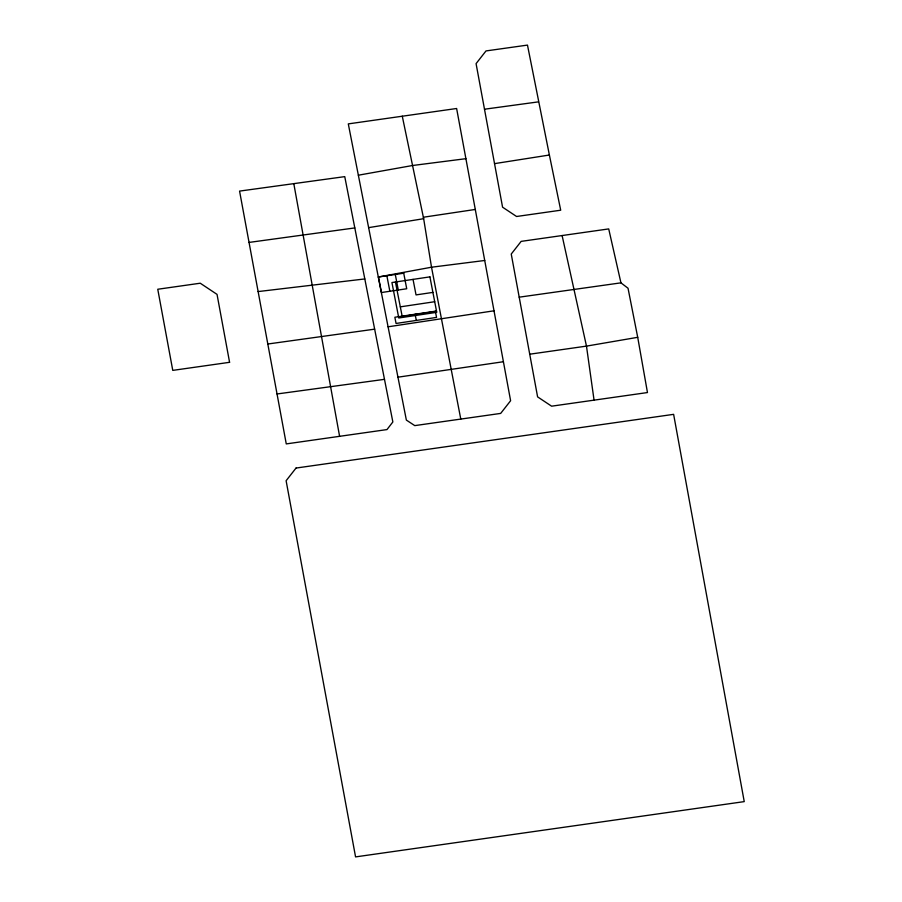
<?xml version="1.0" encoding="UTF-8"?>
<svg xmlns="http://www.w3.org/2000/svg" width="902" height="902" viewBox="0 0 902 902"><rect width="100%" height="100%" fill="white"/><g stroke="black" fill="none" stroke-linecap="round" stroke-linejoin="round"><path stroke-width="1.35" d="M378.321 277.015L431.517 267.217L484.724 260.486L510.611 400.725L500.678 413.409L414.773 425.62L406.362 420.084L348.296 123.89L456.626 108.499L484.724 260.486M358.365 175.202L412.564 165.506L465.894 158.684M637.714 337.314L628.029 288.234L620.948 282.845L608.715 228.916L521.153 241.375L511.242 254.048L537.603 396.88L551.607 406.182L647.467 392.55L637.714 337.314L586.48 346.12L529.722 354.204M368.625 227.631L423.658 218.701L431.517 267.217L460.787 419.103M494.533 163.634L549.386 155.02L560.706 210.211L516.575 216.491L502.572 207.189L476.076 63.625L486.009 50.929L527.478 45.1L549.386 155.02M436.557 311.303L402.202 316.478L395.437 282.01M388.074 326.806L493.992 310.807M423.354 217.235L475.275 209.456M432.904 292.395L416.036 294.909L413.037 279.383M400.308 306.849L434.708 301.719M503.395 361.725L397.962 377.183M519.191 297.175L620.948 282.845M384.489 379.347L344.756 176.634L239.571 191.1L286.261 443.908L386.981 429.577L392.855 421.967L384.489 379.347L277.038 393.971M267.804 344.012L374.657 329.162M354.813 227.924L249.042 242.424M484.498 109.221L538.505 101.858M364.803 278.943L258.141 291.572M562.104 235.546L586.48 346.12L594.057 400.138M402.269 116.178L423.658 218.701M415.112 314.223L416.307 320.435M395.29 274.479L398.289 290.016M386.857 275.741L389.856 291.267M293.804 183.658L339.603 436.331M296.025 468.059L286.114 480.732L355.568 856.9L744.24 801.619L673.625 414.345L296.025 468.059M403.724 273.216L378.423 276.993L381.422 292.53L406.723 288.753L403.724 273.216M429.916 276.869L391.93 282.529L398.774 317.989L436.748 312.329L429.916 276.869M435.35 311.201L394.862 317.245L396.057 323.457L436.545 317.414L435.35 311.201M229.582 362.311L172.767 370.384L157.76 289.249L200.255 283.217L217.032 294.379L229.582 362.311"/></g></svg>
